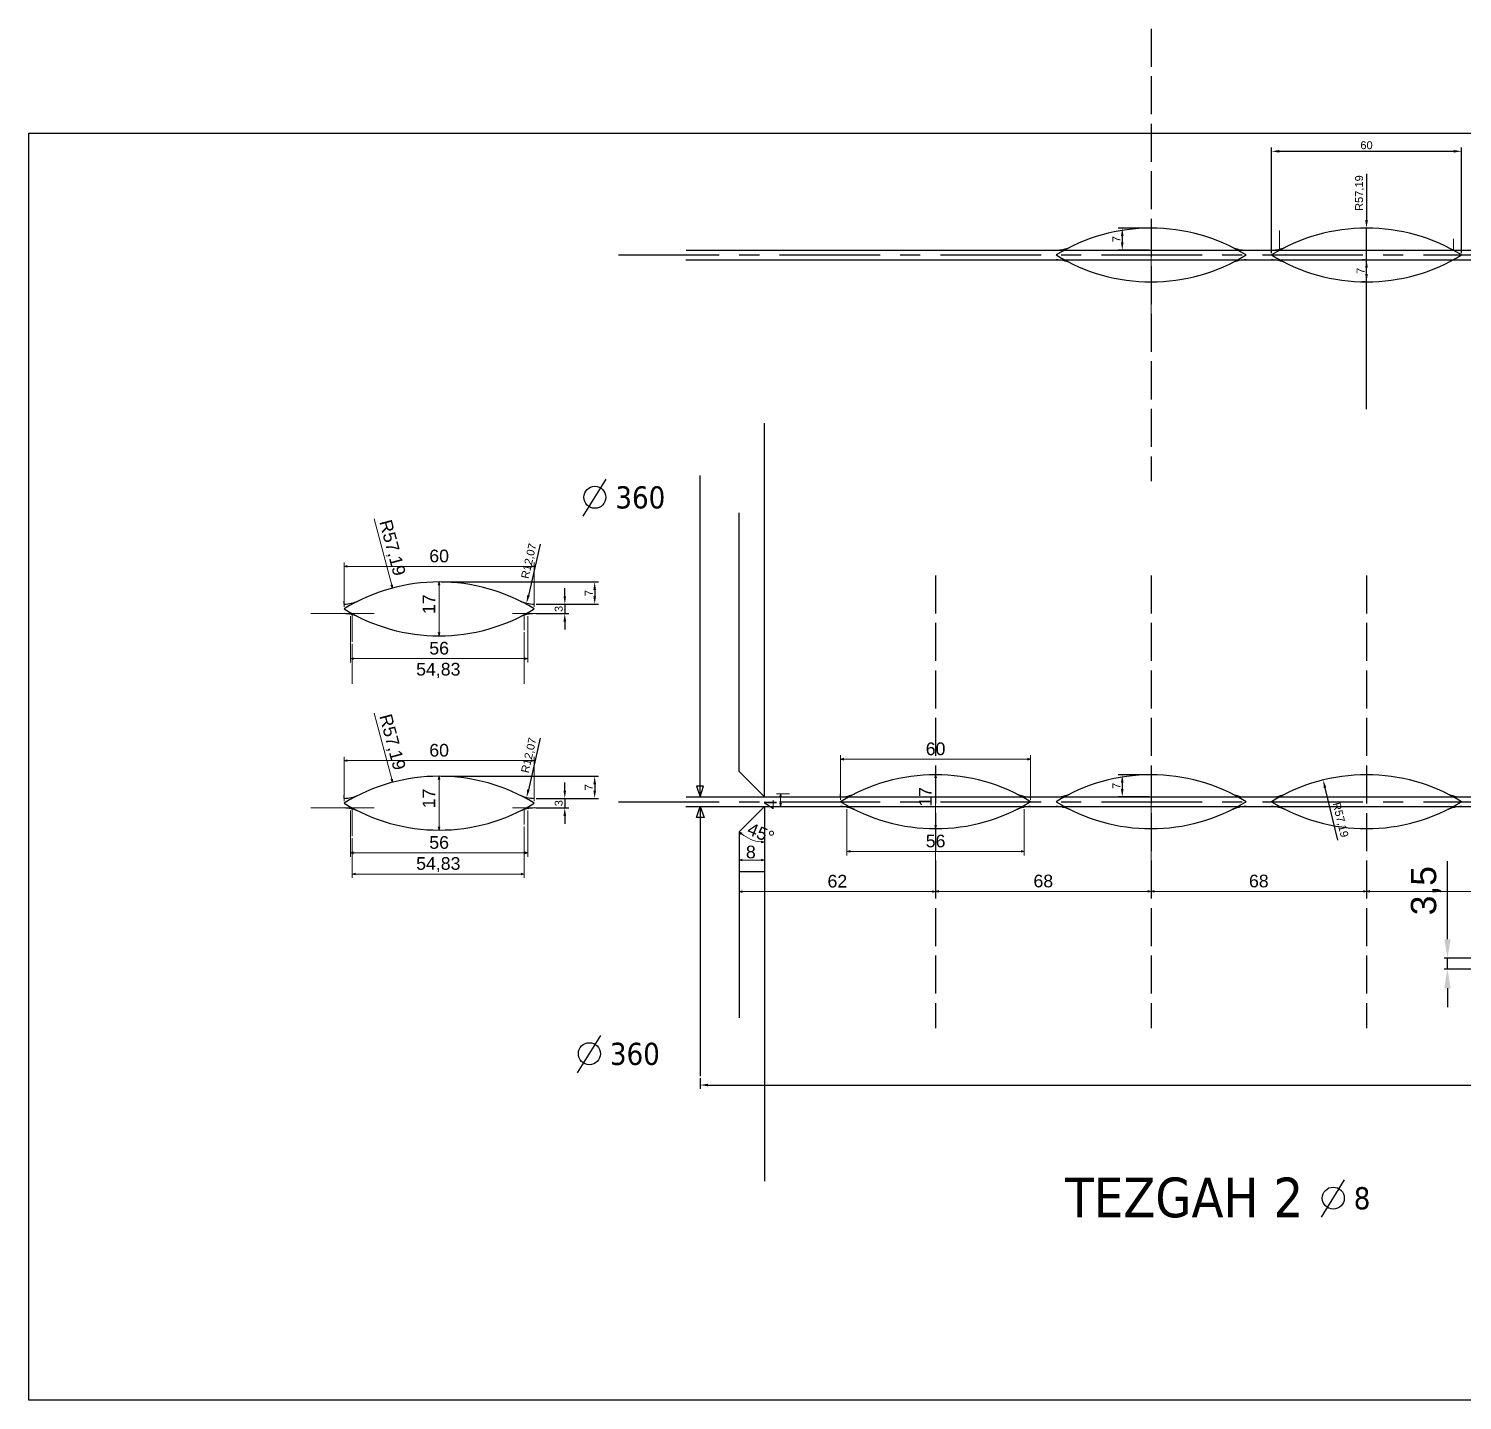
# Model space of a CAD drawing. Header units: millimetres. Extents: x 1526 to 31626, y -4643 to 9189.
# Drawn here: x 23067.6 to 23520.1, y -896.9 to -463.9 of the extents above; entities that cross this region are included whole.
import ezdxf

# ---------------------------------------------------------------- set-up
doc = ezdxf.new("R2010")
doc.units = ezdxf.units.MM
doc.linetypes.add('ACAD_ISO02W100', pattern=[15, 12, -3])
doc.linetypes.add('CENTER', pattern=[50.8, 31.75, -6.35, 6.35, -6.35])
doc.styles.get("Standard").update_dxf_attribs({"font": 'arial.ttf'})
doc.dimstyles.new('ISO-25', dxfattribs={"dimtxt": 2.5, "dimasz": 2.5, "dimexe": 1.25, "dimexo": 0.625, "dimtad": 1, "dimtxsty": 'Standard', "dimcen": 2.5, "dimadec": 0, "dimazin": 0, "dimtfac": 1, "dimtmove": 0, "dimatfit": 3, "dimfxl": 1, "dimarcsym": 0})
doc.dimstyles.new('ISO-25$0', dxfattribs={"dimscale": 2, "dimtxt": 4, "dimasz": 3, "dimexe": 0.5, "dimexo": 0, "dimgap": 1, "dimtad": 1, "dimtxsty": 'Standard', "dimcen": 3, "dimclrd": 150, "dimclre": 150, "dimadec": 0, "dimazin": 0, "dimtfac": 1, "dimtmove": 0, "dimatfit": 3, "dimfxl": 1, "dimlwd": -1, "dimarcsym": 0})

# ---------------------------------------------------------------- blocks, each defined once
blk = doc.blocks.new('*D827')
at = {"color": 150, "transparency": 16777216}
for p, q in [((23515.4, -751.31), (23515.4, -726.69)), ((23515.4, -760.81), (23515.4, -757.31)), ((23515.4, -766.81), (23515.4, -772.81))]:
    blk.add_line(p, q, dxfattribs=at)
at = {"color": 150, "lineweight": -2, "transparency": 16777216}
for p, q in [((23584.27, -757.31), (23514.4, -757.31)), ((23584.27, -760.81), (23514.4, -760.81))]:
    blk.add_line(p, q, dxfattribs=at)
at = {"color": 150, "transparency": 16777216}
for points in [[(23514.4, -751.31), (23516.4, -751.31), (23515.4, -757.31)], [(23514.4, -766.81), (23516.4, -766.81), (23515.4, -760.81)]]:
    blk.add_solid(points, dxfattribs=at)
at = {"layer": 'Defpoints', "color": 0, "transparency": 16777216}
for p in [(23515.4, -757.31), (23584.27, -757.31), (23584.27, -760.81)]:
    blk.add_point(p, dxfattribs=at)
at = {"color": 0, "lineweight": 13, "transparency": 16777216, "insert": (23508.59, -736), "char_height": 8, "attachment_point": 5, "rotation": 90}
blk.add_mtext('3,5', dxfattribs=at)
blk = doc.blocks.new('*D2175')
at = {"color": 0, "lineweight": -2, "transparency": 16777216}
for p, q in [((23891.85, -776.73), (23891.85, -798.59)), ((23279.55, -795.18), (23279.55, -798.59)), ((23282.05, -797.34), (23889.35, -797.34))]:
    blk.add_line(p, q, dxfattribs=at)
at = {"color": 0, "transparency": 16777216}
for points in [[(23282.05, -796.93), (23282.05, -797.76), (23279.55, -797.34)], [(23889.35, -796.93), (23889.35, -797.76), (23891.85, -797.34)]]:
    blk.add_solid(points, dxfattribs=at)
at = {"layer": 'Defpoints', "color": 0, "transparency": 16777216}
for p in [(23891.85, -776.1), (23279.55, -794.55), (23891.85, -797.34)]:
    blk.add_point(p, dxfattribs=at)
at = {"color": 0, "transparency": 16777216, "insert": (23585.7, -795.22), "char_height": 2.5, "attachment_point": 5}
blk.add_mtext('612,3', dxfattribs=at)
blk = doc.blocks.new('_Open30')
at = {"color": 0, "linetype": 'ByBlock', "lineweight": -2}
for p, q in [((-1, 0.27), (0, 0)), ((0, 0), (-1, -0.27)), ((0, 0), (-1, 0))]:
    blk.add_line(p, q, dxfattribs=at)
blk = doc.blocks.new('*D2106')
at = {"color": 0, "lineweight": -2, "transparency": 16777216}
blk.add_line((23229.09, -687.9), (23225.34, -704.14), dxfattribs=at)
at = {"color": 0, "transparency": 16777216}
blk.add_solid([(23224.94, -704.04), (23225.75, -704.23), (23224.78, -706.57)], dxfattribs=at)
at = {"layer": 'Defpoints', "color": 0, "transparency": 16777216}
for p in [(23227.49, -694.81), (23224.78, -706.57)]:
    blk.add_point(p, dxfattribs=at)
at = {"color": 0, "lineweight": 15, "transparency": 16777216, "insert": (23225.66, -693.31), "char_height": 2.5, "attachment_point": 5, "rotation": 77.0191}
blk.add_mtext('R12,07', dxfattribs=at)
blk = doc.blocks.new('*D2107')
at = {"color": 0, "lineweight": -2, "transparency": 16777216}
for p, q in [((23236.83, -704.38), (23236.83, -701.88)), ((23227.8, -706.88), (23238.08, -706.88)), ((23227.8, -709.88), (23238.08, -709.88)), ((23236.83, -706.88), (23236.83, -709.88)), ((23236.83, -712.38), (23236.83, -714.88))]:
    blk.add_line(p, q, dxfattribs=at)
at = {"color": 0, "transparency": 16777216}
for points in [[(23236.41, -704.38), (23237.24, -704.38), (23236.83, -706.88)], [(23236.41, -712.38), (23237.24, -712.38), (23236.83, -709.88)]]:
    blk.add_solid(points, dxfattribs=at)
at = {"layer": 'Defpoints', "color": 0, "transparency": 16777216}
for p in [(23227.18, -706.88), (23227.18, -709.88), (23236.83, -709.88)]:
    blk.add_point(p, dxfattribs=at)
at = {"color": 0, "lineweight": 15, "transparency": 16777216, "insert": (23234.92, -708.38), "char_height": 2.5, "attachment_point": 5, "rotation": 90}
blk.add_mtext('3', dxfattribs=at)
blk = doc.blocks.new('*D2108')
at = {"color": 0, "lineweight": -2, "transparency": 16777216}
for p, q in [((23197.8, -699.88), (23247.51, -699.88)), ((23246.26, -702.38), (23246.26, -704.38)), ((23228.43, -706.88), (23247.51, -706.88))]:
    blk.add_line(p, q, dxfattribs=at)
at = {"color": 0, "transparency": 16777216}
for points in [[(23245.85, -702.38), (23246.68, -702.38), (23246.26, -699.88)], [(23245.85, -704.38), (23246.68, -704.38), (23246.26, -706.88)]]:
    blk.add_solid(points, dxfattribs=at)
at = {"layer": 'Defpoints', "color": 0, "transparency": 16777216}
for p in [(23197.18, -699.88), (23227.8, -706.88), (23246.26, -706.88)]:
    blk.add_point(p, dxfattribs=at)
at = {"color": 0, "lineweight": 15, "transparency": 16777216, "insert": (23244.39, -703.38), "char_height": 2.5, "attachment_point": 5, "rotation": 90}
blk.add_mtext('7', dxfattribs=at)
blk = doc.blocks.new('*D2123')
at = {"color": 0, "lineweight": -2, "transparency": 16777216}
blk.add_line((23480.85, -720.05), (23476.77, -703.5), dxfattribs=at)
at = {"color": 0, "transparency": 16777216}
blk.add_solid([(23477.17, -703.4), (23476.36, -703.6), (23476.17, -701.08)], dxfattribs=at)
at = {"layer": 'Defpoints', "color": 0, "transparency": 16777216}
for p in [(23476.17, -701.08), (23489.85, -756.61)]:
    blk.add_point(p, dxfattribs=at)
at = {"color": 0, "lineweight": 15, "transparency": 16777216, "insert": (23481.47, -713.67), "char_height": 2.5, "attachment_point": 5, "rotation": 283.8434}
blk.add_mtext('R57,19', dxfattribs=at)
blk = doc.blocks.new('*D2125')
at = {"color": 0, "lineweight": -2, "transparency": 16777216}
for p, q in [((23421.23, -699.41), (23411.51, -699.41)), ((23412.76, -701.91), (23412.76, -703.91)), ((23421.23, -706.41), (23411.51, -706.41))]:
    blk.add_line(p, q, dxfattribs=at)
at = {"color": 0, "transparency": 16777216}
for points in [[(23412.35, -701.91), (23413.18, -701.91), (23412.76, -699.41)], [(23412.35, -703.91), (23413.18, -703.91), (23412.76, -706.41)]]:
    blk.add_solid(points, dxfattribs=at)
at = {"layer": 'Defpoints', "color": 0, "transparency": 16777216}
for p in [(23421.85, -699.41), (23412.76, -706.41), (23421.85, -706.41)]:
    blk.add_point(p, dxfattribs=at)
at = {"color": 0, "lineweight": 15, "transparency": 16777216, "insert": (23410.89, -702.91), "char_height": 2.5, "attachment_point": 5, "rotation": 90}
blk.add_mtext('7', dxfattribs=at)
blk = doc.blocks.new('*D2128')
at = {"color": 0, "lineweight": -2, "transparency": 16777216}
for p, q in [((23421.23, -526.85), (23411.51, -526.85)), ((23412.76, -529.35), (23412.76, -531.35)), ((23421.23, -533.85), (23411.51, -533.85))]:
    blk.add_line(p, q, dxfattribs=at)
at = {"color": 0, "transparency": 16777216}
for points in [[(23412.35, -529.35), (23413.18, -529.35), (23412.76, -526.85)], [(23412.35, -531.35), (23413.18, -531.35), (23412.76, -533.85)]]:
    blk.add_solid(points, dxfattribs=at)
at = {"layer": 'Defpoints', "color": 0, "transparency": 16777216}
for p in [(23421.85, -526.85), (23412.76, -533.85), (23421.85, -533.85)]:
    blk.add_point(p, dxfattribs=at)
at = {"color": 0, "lineweight": 15, "transparency": 16777216, "insert": (23410.89, -530.35), "char_height": 2.5, "attachment_point": 5, "rotation": 90}
blk.add_mtext('7', dxfattribs=at)
blk = doc.blocks.new('*D2129')
at = {"color": 0, "lineweight": -2, "transparency": 16777216}
for p, q in [((23489.85, -509.77), (23489.85, -524.35)), ((23489.85, -584.04), (23489.85, -526.85))]:
    blk.add_line(p, q, dxfattribs=at)
at = {"color": 0, "transparency": 16777216}
blk.add_solid([(23489.44, -524.35), (23490.27, -524.35), (23489.85, -526.85)], dxfattribs=at)
at = {"layer": 'Defpoints', "color": 0, "transparency": 16777216}
for p in [(23489.85, -526.85), (23489.85, -584.04)]:
    blk.add_point(p, dxfattribs=at)
at = {"color": 0, "lineweight": 15, "transparency": 16777216, "insert": (23487.73, -515.81), "char_height": 2.5, "attachment_point": 5, "rotation": 90}
blk.add_mtext('R57,19', dxfattribs=at)
blk = doc.blocks.new('*D1992')
at = {"color": 0, "lineweight": -2, "transparency": 16777216}
for p, q in [((23489.23, -536.85), (23488.6, -536.85)), ((23489.85, -541.35), (23489.85, -539.35)), ((23489.23, -543.85), (23488.6, -543.85))]:
    blk.add_line(p, q, dxfattribs=at)
at = {"color": 0, "transparency": 16777216}
for points in [[(23489.44, -539.35), (23490.27, -539.35), (23489.85, -536.85)], [(23489.44, -541.35), (23490.27, -541.35), (23489.85, -543.85)]]:
    blk.add_solid(points, dxfattribs=at)
at = {"layer": 'Defpoints', "color": 0, "transparency": 16777216}
for p in [(23489.85, -536.85), (23489.85, -536.85), (23489.85, -543.85)]:
    blk.add_point(p, dxfattribs=at)
at = {"color": 0, "lineweight": 15, "transparency": 16777216, "insert": (23487.98, -540.35), "char_height": 2.5, "attachment_point": 5, "rotation": 90}
blk.add_mtext('7', dxfattribs=at)
blk = doc.blocks.new('*D2130')
at = {"color": 0, "lineweight": -2, "transparency": 16777216}
for p, q in [((23459.85, -534.73), (23459.85, -501.38)), ((23519.85, -534.73), (23519.85, -501.38)), ((23462.35, -502.63), (23517.35, -502.63))]:
    blk.add_line(p, q, dxfattribs=at)
at = {"color": 0, "transparency": 16777216}
for points in [[(23462.35, -502.21), (23462.35, -503.04), (23459.85, -502.63)], [(23517.35, -502.21), (23517.35, -503.04), (23519.85, -502.63)]]:
    blk.add_solid(points, dxfattribs=at)
at = {"layer": 'Defpoints', "color": 0, "transparency": 16777216}
for p in [(23519.85, -502.63), (23459.85, -535.35), (23519.85, -535.35)]:
    blk.add_point(p, dxfattribs=at)
at = {"color": 0, "lineweight": 15, "transparency": 16777216, "insert": (23489.85, -500.72), "char_height": 2.5, "attachment_point": 5}
blk.add_mtext('60', dxfattribs=at)
blk = doc.blocks.new('*D2136')
at = {"color": 0, "lineweight": -2, "transparency": 16777216}
for p, q in [((23197.8, -638.56), (23247.51, -638.56)), ((23246.26, -641.06), (23246.26, -643.06)), ((23228.43, -645.56), (23247.51, -645.56))]:
    blk.add_line(p, q, dxfattribs=at)
at = {"color": 0, "transparency": 16777216}
for points in [[(23245.85, -641.06), (23246.68, -641.06), (23246.26, -638.56)], [(23245.85, -643.06), (23246.68, -643.06), (23246.26, -645.56)]]:
    blk.add_solid(points, dxfattribs=at)
at = {"layer": 'Defpoints', "color": 0, "transparency": 16777216}
for p in [(23197.18, -638.56), (23227.8, -645.56), (23246.26, -645.56)]:
    blk.add_point(p, dxfattribs=at)
at = {"color": 0, "lineweight": 15, "transparency": 16777216, "insert": (23244.39, -642.06), "char_height": 2.5, "attachment_point": 5, "rotation": 90}
blk.add_mtext('7', dxfattribs=at)
blk = doc.blocks.new('*D2137')
at = {"color": 0, "lineweight": -2, "transparency": 16777216}
for p, q in [((23236.83, -643.06), (23236.83, -640.56)), ((23227.8, -645.56), (23238.08, -645.56)), ((23236.83, -645.56), (23236.83, -648.56)), ((23227.8, -648.56), (23238.08, -648.56)), ((23236.83, -651.06), (23236.83, -653.56))]:
    blk.add_line(p, q, dxfattribs=at)
at = {"color": 0, "transparency": 16777216}
for points in [[(23236.41, -643.06), (23237.24, -643.06), (23236.83, -645.56)], [(23236.41, -651.06), (23237.24, -651.06), (23236.83, -648.56)]]:
    blk.add_solid(points, dxfattribs=at)
at = {"layer": 'Defpoints', "color": 0, "transparency": 16777216}
for p in [(23227.18, -645.56), (23227.18, -648.56), (23236.83, -648.56)]:
    blk.add_point(p, dxfattribs=at)
at = {"color": 0, "lineweight": 15, "transparency": 16777216, "insert": (23234.92, -647.06), "char_height": 2.5, "attachment_point": 5, "rotation": 90}
blk.add_mtext('3', dxfattribs=at)
blk = doc.blocks.new('*D2138')
at = {"color": 0, "lineweight": -2, "transparency": 16777216}
blk.add_line((23229.09, -626.58), (23225.34, -642.82), dxfattribs=at)
at = {"color": 0, "transparency": 16777216}
blk.add_solid([(23224.94, -642.72), (23225.75, -642.91), (23224.78, -645.25)], dxfattribs=at)
at = {"layer": 'Defpoints', "color": 0, "transparency": 16777216}
for p in [(23227.49, -633.49), (23224.78, -645.25)]:
    blk.add_point(p, dxfattribs=at)
at = {"color": 0, "lineweight": 15, "transparency": 16777216, "insert": (23225.66, -631.99), "char_height": 2.5, "attachment_point": 5, "rotation": 77.0191}
blk.add_mtext('R12,07', dxfattribs=at)

msp = doc.modelspace()

# ---------------------------------------------------------------- linework, layer by layer
at = {"linetype": 'ACAD_ISO02W100'}
for p, q in [((23421.85359, -463.91663), (23421.85359, -606.78434)), ((23353.85359, -636.48092), (23353.85359, -779.34863)), ((23421.85359, -636.48092), (23421.85359, -779.34863)), ((23489.85359, -636.48092), (23489.85359, -779.34863))]:
    msp.add_line(p, q, dxfattribs=at)
at = {"color": 3, "lineweight": 15}
for p, q in [((23462.43688, -533.85048), (23462.43688, -527.60363)), ((23517.27031, -533.85048), (23517.27031, -530.29633)), ((23156.66524, -648.55785), (23176.71945, -648.55785)), ((23167.17579, -648.55785), (23156.66524, -648.55785)), ((23169.75907, -648.55785), (23169.75907, -657.50581)), ((23227.80079, -648.55785), (23220.30557, -648.55785)), ((23224.05318, -648.55785), (23224.05318, -653.78042)), ((23167.17579, -709.87725), (23156.66524, -709.87725)), ((23156.66524, -709.87725), (23176.71945, -709.87725)), ((23169.75907, -709.87725), (23169.75907, -718.82522)), ((23227.80079, -709.87725), (23220.30557, -709.87725)), ((23224.05318, -709.87725), (23224.05318, -715.09982))]:
    msp.add_line(p, q, dxfattribs=at)
for p, q in [((23275.18515, -533.85048), (23859.84884, -533.85048)), ((23275.01728, -536.85048), (23883.85359, -536.85048)), ((23299.85359, -706.41477), (23299.85359, -588.43338)), ((23242.59387, -617.83213), (23249.87567, -606.06493)), ((23279.5495, -706.41477), (23279.5495, -604.93705)), ((23291.85359, -698.41477), (23291.85359, -616.71266)), ((23167.17579, -645.55785), (23167.17579, -644.56984)), ((23299.85359, -706.41477), (23299.85359, -686.41477)), ((23299.85359, -706.41477), (23291.85359, -698.41477)), ((23278.38355, -702.95978), (23279.5495, -706.41477)), ((23280.64262, -702.95978), (23278.38355, -702.95978)), ((23279.5495, -706.41477), (23280.64262, -702.95978)), ((23299.85359, -706.41477), (23299.85359, -704.41477)), ((23323.85359, -706.41477), (23323.85359, -705.42676)), ((23167.17579, -706.87725), (23167.17579, -705.88924)), ((23275.01728, -709.41477), (23883.85359, -709.41477)), ((23275.18515, -706.41477), (23859.84884, -706.41477)), ((23278.38355, -712.86976), (23279.5495, -709.41477)), ((23279.5495, -709.41477), (23279.54949, -794.55313)), ((23279.5495, -709.41477), (23280.83377, -712.86976)), ((23299.85359, -709.41477), (23291.85359, -717.41477)), ((23299.85359, -709.41477), (23299.85359, -827.63624)), ((23280.83377, -712.86976), (23278.38355, -712.86976)), ((23299.85359, -711.41477), (23299.85359, -729.41477)), ((23291.85359, -717.41477), (23291.85359, -776.10197)), ((23299.85359, -730.03977), (23291.85359, -730.03977)), ((23291.85359, -730.03977), (23291.85359, -746.25588)), ((23240.87947, -793.47557), (23248.16127, -781.70837)), ((23475.62817, -839.0563), (23482.90998, -827.2891))]:
    msp.add_line(p, q)
at = {"color": 1, "linetype": 'CENTER'}
for p, q in [((23253.78377, -535.35048), (23917.70658, -535.35048)), ((23253.78377, -707.91477), (23917.70658, -707.91477))]:
    msp.add_line(p, q, dxfattribs=at)
at = {"color": 251, "lineweight": 5}
for p, q in [((23421.85359, -535.97548), (23421.85359, -564.91018)), ((23167.17579, -646.43285), (23167.17579, -632.38442)), ((23227.17579, -646.43285), (23227.17579, -632.38442)), ((23196.55079, -638.55785), (23195.92579, -638.55785)), ((23169.17579, -649.40324), (23169.17579, -663.98915)), ((23225.17579, -649.40324), (23225.17579, -663.98915)), ((23196.55079, -655.55785), (23195.92579, -655.55785)), ((23224.05318, -654.40542), (23224.05318, -670.67151)), ((23169.75907, -658.13081), (23169.75907, -670.67151)), ((23167.17579, -707.75225), (23167.17579, -693.70382)), ((23227.17579, -707.75225), (23227.17579, -693.70382)), ((23323.85359, -707.28977), (23323.85359, -693.24134)), ((23383.85359, -707.28977), (23383.85359, -693.24134)), ((23196.55079, -699.87725), (23195.92579, -699.87725)), ((23353.22859, -699.41477), (23352.60359, -699.41477)), ((23307.72924, -705.41477), (23303.69523, -705.41477)), ((23307.72924, -709.41477), (23303.69523, -709.41477)), ((23325.85359, -710.26016), (23325.85359, -724.84607)), ((23381.85359, -710.26016), (23381.85359, -724.84607)), ((23421.85359, -708.53977), (23421.85359, -737.47447)), ((23169.17579, -710.72264), (23169.17579, -725.30856)), ((23225.17579, -710.72264), (23225.17579, -725.30856)), ((23196.55079, -716.87725), (23195.92579, -716.87725)), ((23224.05318, -715.72482), (23224.05318, -731.99091)), ((23291.85359, -718.03977), (23291.85359, -727.57559)), ((23291.85359, -718.66477), (23291.85359, -737.5265)), ((23353.22859, -716.41477), (23352.60359, -716.41477)), ((23353.85359, -717.03977), (23353.85359, -737.47447)), ((23353.85359, -718.66477), (23353.85359, -737.5265)), ((23169.75907, -719.45022), (23169.75907, -731.99091)), ((23299.85359, -728.78977), (23299.85359, -725.07559)), ((23421.85359, -735.59947), (23421.85359, -734.97447)), ((23489.85359, -735.59947), (23489.85359, -734.97447)), ((23489.85359, -735.59947), (23489.85359, -734.97447))]:
    msp.add_line(p, q, dxfattribs=at)
at = {"lineweight": 5}
for p, q in [((23176.64337, -618.66211), (23182.1985, -639.5183)), ((23168.17579, -633.63442), (23226.17579, -633.63442)), ((23197.17579, -654.55785), (23197.17579, -639.55785)), ((23170.17579, -662.73915), (23224.17579, -662.73915)), ((23176.64337, -679.98152), (23182.1985, -700.83771)), ((23168.17579, -694.95382), (23226.17579, -694.95382)), ((23324.85359, -694.49134), (23382.85359, -694.49134)), ((23197.17579, -715.87725), (23197.17579, -700.87725)), ((23353.85359, -715.41477), (23353.85359, -700.41477)), ((23304.94523, -708.41477), (23304.94523, -706.41477)), ((23326.85359, -723.59607), (23380.85359, -723.59607)), ((23170.17579, -724.05856), (23224.17579, -724.05856)), ((23292.85359, -726.32559), (23298.85359, -726.32559)), ((23170.75907, -730.74091), (23223.05318, -730.74091)), ((23292.85359, -736.2765), (23352.85359, -736.2765)), ((23354.85359, -736.22447), (23420.85359, -736.22447)), ((23422.85359, -736.22447), (23488.85359, -736.22447)), ((23490.85359, -736.22447), (23556.85359, -736.22447))]:
    msp.add_line(p, q, dxfattribs=at)
at = {"color": 2}
msp.add_lwpolyline([(23067.63272, -896.86372), (23067.63272, -496.86372), (24101.8989, -496.86372), (24101.8989, -896.86372), (23067.63272, -896.86372), (23067.63272, -496.86372)], dxfattribs=at)
for centre in [(23246.31716, -611.81538), (23244.60277, -787.45883), (23479.35147, -833.03955)]:
    msp.add_circle(centre, 3.47217)
for centre, radius, start, end in [((23421.85359, -584.04166), 57.19118, 58.3616121, 121.6383879), ((23489.85359, -584.04166), 57.19118, 58.3616121, 121.6383879), ((23391.53602, -521.78338), 12.07128, 271.507526, 293.392613), ((23452.17117, -521.78338), 12.07128, 246.607387, 268.492474), ((23459.53602, -521.78338), 12.07128, 271.507526, 293.392613), ((23421.85359, -486.65931), 57.19118, 238.3616121, 301.6383879), ((23391.53602, -548.91759), 12.07128, 66.607387, 88.492474), ((23452.17117, -548.91759), 12.07128, 91.507526, 113.392613), ((23489.85359, -486.65931), 57.19118, 238.3616121, 301.6383879), ((23459.53602, -548.91759), 12.07128, 66.607387, 88.492474), ((23197.17579, -695.74903), 57.19118, 58.3616121, 121.6383879), ((23166.85821, -633.49074), 12.07128, 271.507526, 293.392613), ((23227.49336, -633.49074), 12.07128, 246.607387, 268.492474), ((23197.17579, -598.36667), 57.19118, 238.3616121, 301.6383879), ((23166.85821, -660.62496), 12.07128, 66.607387, 88.492474), ((23227.49336, -660.62496), 12.07128, 91.507526, 113.392613), ((23197.17579, -757.06843), 57.19118, 58.3616121, 121.6383879), ((23353.85359, -756.60595), 57.19118, 58.3616121, 121.6383879), ((23421.85359, -756.60595), 57.19118, 58.3616121, 121.6383879), ((23489.85359, -756.60595), 57.19118, 58.3616121, 121.6383879), ((23323.53602, -694.34766), 12.07128, 271.507526, 293.392613), ((23384.17117, -694.34766), 12.07128, 246.607387, 268.492474), ((23391.53602, -694.34766), 12.07128, 271.507526, 293.392613), ((23452.17117, -694.34766), 12.07128, 246.607387, 268.492474), ((23459.53602, -694.34766), 12.07128, 271.507526, 293.392613), ((23520.17117, -694.34766), 12.07128, 246.607387, 268.492474), ((23166.85821, -694.81015), 12.07128, 271.507526, 293.392613), ((23197.17579, -659.68608), 57.19118, 238.3616121, 301.6383879), ((23166.85821, -721.94436), 12.07128, 66.607387, 88.492474), ((23227.49336, -694.81015), 12.07128, 246.607387, 268.492474), ((23227.49336, -721.94436), 12.07128, 91.507526, 113.392613), ((23353.85359, -659.22359), 57.19118, 238.3616121, 301.6383879), ((23323.53602, -721.48188), 12.07128, 66.607387, 88.492474), ((23384.17117, -721.48188), 12.07128, 91.507526, 113.392613), ((23421.85359, -659.22359), 57.19118, 238.3616121, 301.6383879), ((23391.53602, -721.48188), 12.07128, 66.607387, 88.492474), ((23452.17117, -721.48188), 12.07128, 91.507526, 113.392613), ((23489.85359, -659.22359), 57.19118, 238.3616121, 301.6383879), ((23459.53602, -721.48188), 12.07128, 66.607387, 88.492474), ((23520.17117, -721.48188), 12.07128, 91.507526, 113.392613)]:
    msp.add_arc(centre, radius, start, end)
at = {"lineweight": 5}
msp.add_arc((23299.85359, -709.41477), 11.25558, 230.0921104, 264.9078896, dxfattribs=at)

# ---------------------------------------------------------------- block references
for p, rotation in [((23167.17579, -633.63442), 180), ((23182.45588, -640.48461), 284.9146953866479), ((23197.17579, -638.55785), 90), ((23197.17579, -655.55785), 270), ((23169.17579, -662.73915), 180), ((23167.17579, -694.95382), 180), ((23323.85359, -694.49134), 180), ((23182.45588, -701.80402), 284.9146953866479), ((23197.17579, -699.87725), 90), ((23353.85359, -699.41477), 90), ((23304.94523, -705.41477), 90), ((23304.94523, -709.41477), 270), ((23197.17579, -716.87725), 270), ((23291.8947, -717.37367), 137.5460551951573), ((23353.85359, -716.41477), 270), ((23169.17579, -724.05856), 180), ((23299.85359, -720.67035), 357.4539448048433), ((23325.85359, -723.59607), 180), ((23291.85359, -726.32559), 180), ((23169.75907, -730.74091), 180), ((23291.85359, -736.2765), 180), ((23353.85359, -736.22447), 180), ((23421.85359, -736.22447), 180), ((23489.85359, -736.22447), 180)]:
    msp.add_blockref('_Open30', p, dxfattribs=dict(at, rotation=rotation))
for p in [(23227.17579, -633.63442), (23225.17579, -662.73915), (23227.17579, -694.95382), (23383.85359, -694.49134), (23225.17579, -724.05856), (23381.85359, -723.59607), (23299.85359, -726.32559), (23224.05318, -730.74091), (23353.85359, -736.2765), (23421.85359, -736.22447), (23489.85359, -736.22447)]:
    msp.add_blockref('_Open30', p, dxfattribs=at)

# ---------------------------------------------------------------- texts
at = {"char_height": 7, "width": 33.292, "attachment_point": 1}
for s, insert in [('{\\fTahoma|b0|i0|c162|p32;360}', (23252.78367, -608.35521)), ('{\\fTahoma|b0|i0|c162|p32;360}', (23251.06927, -783.99865)), ('{\\fTahoma|b0|i0|c162|p32;8}', (23485.81797, -829.57938))]:
    msp.add_mtext(s, dxfattribs=dict(at, insert=insert))
at = {"lineweight": 15, "char_height": 4, "attachment_point": 5, "rotation": 284.9146954}
for insert in [(23182.15091, -627.84563), (23182.15091, -689.16504)]:
    msp.add_mtext('R57,19', dxfattribs=dict(at, insert=insert))
for s, insert, char_height, attachment_point in [('60', (23197.17579, -630.38442), 4, 5), ('56', (23197.17579, -659.48915), 4, 5), ('60', (23197.17579, -691.70382), 4, 5), ('60', (23353.85359, -691.24134), 4, 5), ('56', (23197.17579, -720.80856), 4, 5), ('56', (23353.85359, -720.34607), 4, 5), ('8', (23295.54476, -723.81759), 4, 5), ('62', (23322.85359, -733.0265), 4, 5), ('68', (23387.85359, -732.97447), 4, 5), ('68', (23455.85359, -732.97447), 4, 5), ('{\\fTahoma|b0|i0|c162|p32;TEZGAH 2}', (23394.77301, -826.56981), 12.5, 1)]:
    msp.add_mtext(s, dxfattribs=dict(insert=insert, char_height=char_height, attachment_point=attachment_point))
at = {"char_height": 4, "attachment_point": 5}
for s, insert, rotation in [('17', (23193.92579, -645.55785), 90), ('17', (23193.92579, -706.87725), 90), ('17', (23350.60359, -706.41477), 90), ('4', (23301.69523, -708.76308), 90), ('45°', (23298.70653, -717.83151), 337.5)]:
    msp.add_mtext(s, dxfattribs=dict(at, insert=insert, rotation=rotation))
at = {"lineweight": 15, "char_height": 4, "attachment_point": 5}
for insert in [(23196.90612, -666.46318), (23196.90612, -727.78258)]:
    msp.add_mtext('54,83', dxfattribs=dict(at, insert=insert))

# ---------------------------------------------------------------- dimensions: what is measured, and where the dimension line sits
at = {"color": 3, "lineweight": 15}
dim = msp.add_linear_dim(base=(23519.85359, -502.62509), p1=(23459.85359, -535.35048), p2=(23519.85359, -535.35048), dimstyle='ISO-25', dxfattribs=at)
dim.commit()
dim.dimension.update_dxf_attribs({"geometry": '*D2130', "text_midpoint": (23489.85359, -500.72366)})
dim = msp.add_radius_dim(center=(23489.85359, -584.04166), mpoint=(23489.85359, -526.85048), dimstyle='ISO-25', dxfattribs=at)
dim.commit()
dim.dimension.update_dxf_attribs({"geometry": '*D2129', "text_midpoint": (23487.72621, -515.80853)})
for base, p1, p2, picture, middle in [((23412.76257, -533.85048), (23421.85359, -526.85048), (23421.85359, -533.85048), '*D2128', (23410.88757, -530.35048)), ((23489.85359, -536.85048), (23489.85359, -543.85048), (23489.85359, -536.85048), '*D1992', (23487.97859, -540.35048)), ((23246.26323, -645.55785), (23197.17579, -638.55785), (23227.80079, -645.55785), '*D2136', (23244.38823, -642.05785)), ((23236.82528, -648.55785), (23227.17579, -645.55785), (23227.17579, -648.55785), '*D2137', (23234.92299, -647.05785)), ((23246.26323, -706.87725), (23197.17579, -699.87725), (23227.80079, -706.87725), '*D2108', (23244.38823, -703.37725)), ((23412.76257, -706.41477), (23421.85359, -699.41477), (23421.85359, -706.41477), '*D2125', (23410.88757, -702.91477)), ((23236.82528, -709.87725), (23227.17579, -706.87725), (23227.17579, -709.87725), '*D2107', (23234.92299, -708.37725))]:
    dim = msp.add_linear_dim(base=base, p1=p1, p2=p2, angle=90, dimstyle='ISO-25', dxfattribs=at)
    dim.commit()
    dim.dimension.update_dxf_attribs({"geometry": picture, "text_midpoint": middle})
for center, mpoint, picture, middle in [((23227.49336, -633.49074), (23224.78184, -645.25355), '*D2138', (23227.73005, -632.46395)), ((23227.49336, -694.81015), (23224.78184, -706.57295), '*D2106', (23227.73005, -693.78336)), ((23489.85359, -756.60595), (23476.16951, -701.07599), '*D2123', (23479.39965, -714.18386))]:
    dim = msp.add_radius_dim(center=center, mpoint=mpoint, dimstyle='ISO-25', dxfattribs=at)
    dim.commit()
    dim.dimension.update_dxf_attribs({"geometry": picture, "text_midpoint": middle, "dimtype": 164})
at = {"lineweight": 13}
dim = msp.add_linear_dim(base=(23515.40121, -757.31283), p1=(23584.27051, -760.81283), p2=(23584.27051, -757.31283), angle=90, dimstyle='ISO-25$0', dxfattribs=at)
dim.commit()
dim.dimension.update_dxf_attribs({"geometry": '*D827', "text_midpoint": (23508.59357, -736.00314)})
dim = msp.add_linear_dim(base=(23891.85359, -797.34373), p1=(23279.54949, -794.55313), p2=(23891.85359, -776.10197), dimstyle='ISO-25')
dim.commit()
dim.dimension.update_dxf_attribs({"geometry": '*D2175', "text_midpoint": (23585.70154, -795.21635)})

doc.saveas('drawing.dxf')
